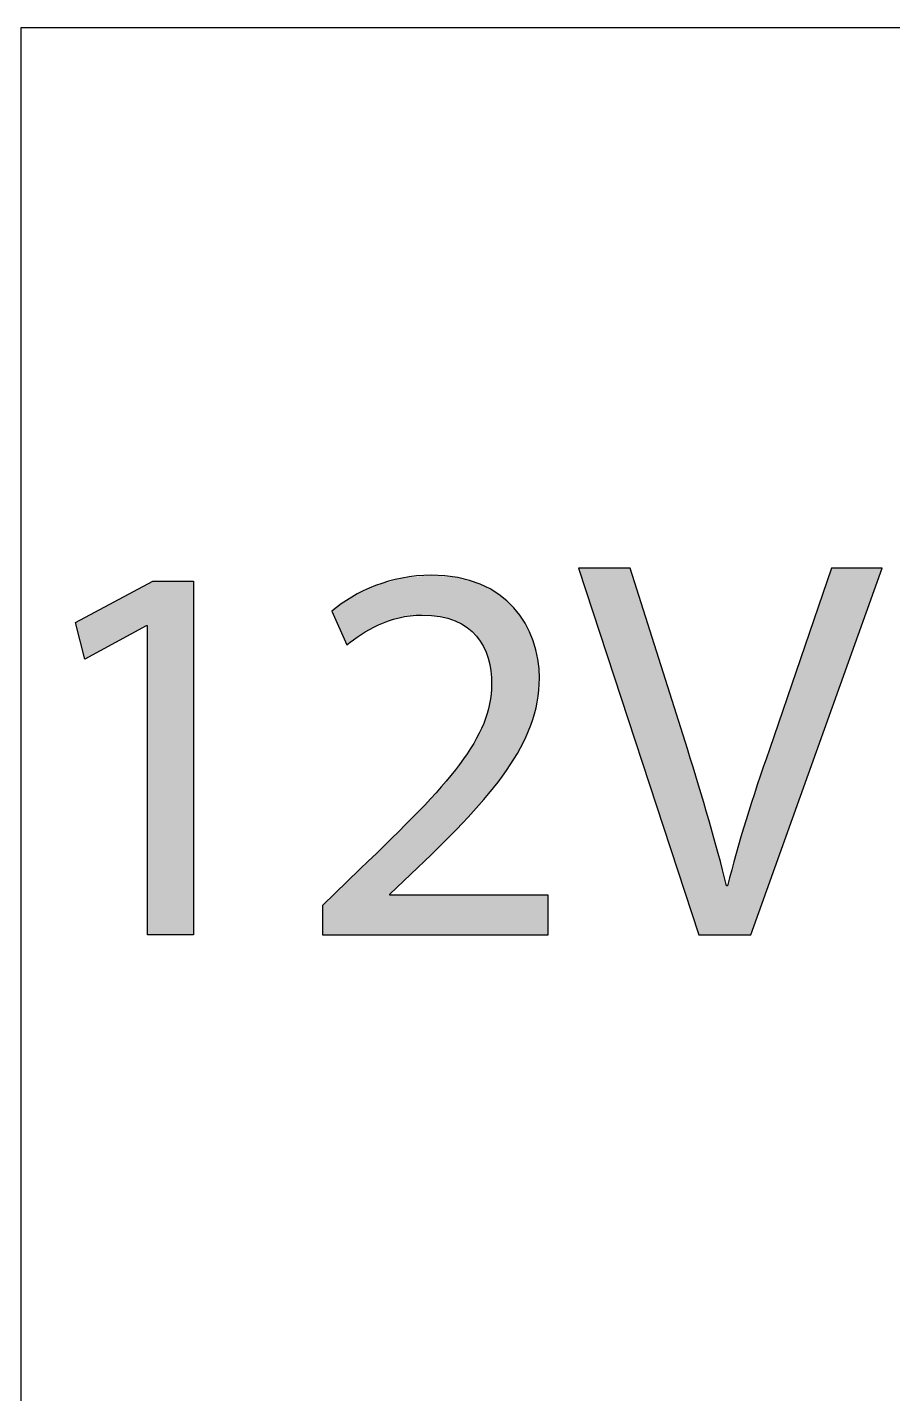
# Model space of a CAD drawing. Extents: x 0 to 360, y -268 to 0.
# Drawn here: x 78.01 to 82.78, y -147.53 to -140 of the extents above; entities that cross this region are included whole.
import ezdxf

# ---------------------------------------------------------------- set-up
doc = ezdxf.new("R2010")
doc.units = 0
doc.layers.add('LAYER_1', color=7, linetype='CONTINUOUS')

# ---------------------------------------------------------------- blocks, each defined once
blk = doc.blocks.new('*U78')
at = {"layer": 'LAYER_1', "color": 250}
for points in [[(78.7037, -145.001), (78.6738, -143.0681), (78.7037, -143.0521)], [(78.6679, -143.2981), (78.3289, -143.2528), (78.6679, -143.0713)], [(78.6738, -143.2981), (78.6679, -143.0713), (78.6738, -143.0681)], [(78.3289, -143.4806), (78.2779, -143.2801), (78.3289, -143.2528)], [(78.3289, -143.4806), (78.3289, -143.2528), (78.6679, -143.2981)]]:
    blk.add_solid(points, dxfattribs=at)
at = {"layer": 'LAYER_1', "color": 250, "extrusion": (0, 0, -1)}
for points in [[(-78.7037, -145.001), (-78.7037, -143.0521), (-78.9283, -145.001)], [(-78.9283, -145.001), (-78.7037, -143.0521), (-78.9283, -143.0521)], [(-78.6679, -143.2981), (-78.6679, -143.0713), (-78.6738, -143.2981)], [(-78.6738, -145.001), (-78.6738, -143.0681), (-78.7037, -145.001)]]:
    blk.add_solid(points, dxfattribs=at)
blk = doc.blocks.new('*U79')
at = {"layer": 'LAYER_1', "color": 250}
for points in [[(80.0111, -143.2706), (79.9485, -143.0712), (80.0111, -143.0534)], [(80.0613, -143.2533), (80.0111, -143.0534), (80.0613, -143.0391)], [(80.0781, -143.2513), (80.0613, -143.0391), (80.0781, -143.0343)], [(80.1638, -143.241), (80.0781, -143.0343), (80.1638, -143.0262)], [(80.1695, -143.2403), (80.1638, -143.0262), (80.1695, -143.0256)], [(80.1879, -143.2381), (80.1695, -143.0256), (80.1879, -143.0239)], [(80.2389, -143.2423), (80.1879, -143.0239), (80.2389, -143.019)], [(80.1879, -143.2381), (80.1879, -143.0239), (80.2389, -143.2423)], [(80.2389, -143.2423), (80.2389, -143.019), (80.2878, -143.2463)], [(80.2878, -143.2463), (80.2878, -143.0233), (80.2944, -143.2482)], [(80.2944, -143.2482), (80.2944, -143.0239), (80.3705, -143.2697)], [(80.3705, -143.2697), (80.3705, -143.0306), (80.385, -143.2777)], [(80.385, -143.2777), (80.385, -143.0319), (80.3956, -143.2835)], [(80.3956, -143.2835), (80.3956, -143.035), (80.4371, -143.3063)], [(80.4371, -143.3063), (80.4371, -143.0472), (80.4421, -143.311)], [(80.4421, -143.311), (80.4421, -143.0487), (80.4733, -143.3399)], [(80.4733, -143.3399), (80.4733, -143.0579), (80.4888, -143.3542)], [(80.4888, -143.3542), (80.4888, -143.0624), (80.5091, -143.3846)], [(79.8461, -143.3497), (79.8004, -143.1391), (79.8461, -143.117)], [(79.852, -143.3454), (79.8461, -143.117), (79.852, -143.1142)], [(79.9308, -143.302), (79.852, -143.1142), (79.9308, -143.0763)], [(79.9485, -143.2923), (79.9308, -143.0763), (79.9485, -143.0712)], [(80.5091, -143.3846), (80.5091, -143.0684), (80.5269, -143.4113)], [(80.5269, -143.4113), (80.5269, -143.0781), (80.5283, -143.4148)], [(80.5283, -143.4148), (80.5283, -143.0789), (80.5526, -143.4757)], [(80.5526, -143.4757), (80.5526, -143.0922), (80.5569, -143.4967)], [(80.5569, -143.4967), (80.5569, -143.0946), (80.5609, -143.5158)], [(80.5609, -143.5158), (80.5609, -143.0968), (80.5671, -143.5456)], [(80.5671, -143.5456), (80.5671, -143.1002), (80.5717, -143.6188)], [(79.7745, -143.4028), (79.6904, -143.2168), (79.7745, -143.1574)], [(79.8004, -143.3836), (79.7745, -143.1574), (79.8004, -143.1391)], [(80.5717, -144.2028), (80.5671, -143.6649), (80.5717, -143.6188)], [(80.5609, -144.2169), (80.5569, -143.7407), (80.5609, -143.7275)], [(80.5671, -144.2088), (80.5609, -143.7275), (80.5671, -143.6649)], [(80.5526, -144.227), (80.5283, -143.8354), (80.5526, -143.7551)], [(80.5569, -144.2221), (80.5526, -143.7551), (80.5569, -143.7407)], [(80.5091, -144.2763), (80.4888, -143.9146), (80.5091, -143.8739)], [(80.5269, -144.2561), (80.5091, -143.8739), (80.5269, -143.8383)], [(80.5283, -144.2546), (80.5269, -143.8383), (80.5283, -143.8354)], [(80.4733, -144.3169), (80.4421, -143.992), (80.4733, -143.9456)], [(80.4888, -144.2993), (80.4733, -143.9456), (80.4888, -143.9146)], [(80.4371, -144.3574), (80.3956, -144.0611), (80.4371, -143.9994)], [(80.4421, -144.3523), (80.4371, -143.9994), (80.4421, -143.992)], [(80.3705, -144.4243), (80.2944, -144.185), (80.3705, -144.0918)], [(80.385, -144.4097), (80.3705, -144.0918), (80.385, -144.074)], [(80.3956, -144.3991), (80.385, -144.074), (80.3956, -144.0611)], [(80.2944, -144.5007), (80.2878, -144.1921), (80.2944, -144.185)], [(80.2389, -144.5565), (80.1879, -144.3005), (80.2389, -144.2452)], [(80.2878, -144.5073), (80.2389, -144.2452), (80.2878, -144.1921)], [(80.1638, -144.632), (80.0781, -144.4103), (80.1638, -144.326)], [(80.1695, -144.6262), (80.1638, -144.326), (80.1695, -144.3204)], [(80.1879, -144.6078), (80.1695, -144.3204), (80.1879, -144.3005)], [(80.0781, -144.7128), (80.0613, -144.4267), (80.0781, -144.4103)], [(80.0111, -145.001), (79.9485, -144.5376), (80.0111, -144.476)], [(80.0613, -144.7287), (80.0111, -144.476), (80.0613, -144.4267)], [(79.9308, -145.001), (79.852, -144.6324), (79.9308, -144.555)], [(79.9485, -145.001), (79.9308, -144.555), (79.9485, -144.5376)], [(79.8461, -145.001), (79.8004, -144.6826), (79.8461, -144.6382)], [(79.852, -145.001), (79.8461, -144.6382), (79.852, -144.6324)], [(79.7745, -145.001), (79.6904, -144.7895), (79.7745, -144.7078)], [(79.8004, -145.001), (79.7745, -144.7078), (79.8004, -144.6826)], [(79.6904, -145.001), (79.6394, -144.839), (79.6904, -144.7895)]]:
    blk.add_solid(points, dxfattribs=at)
at = {"layer": 'LAYER_1', "color": 250, "extrusion": (0, 0, -1)}
for points in [[(-80.0111, -143.2706), (-80.0111, -143.0534), (-80.0613, -143.2533)], [(-80.0613, -143.2533), (-80.0613, -143.0391), (-80.0781, -143.2513)], [(-80.0781, -143.2513), (-80.0781, -143.0343), (-80.1638, -143.241)], [(-80.1638, -143.241), (-80.1638, -143.0262), (-80.1695, -143.2403)], [(-80.1695, -143.2403), (-80.1695, -143.0256), (-80.1879, -143.2381)], [(-80.2878, -143.2463), (-80.2389, -143.019), (-80.2878, -143.0233)], [(-80.2944, -143.2482), (-80.2878, -143.0233), (-80.2944, -143.0239)], [(-80.3705, -143.2697), (-80.2944, -143.0239), (-80.3705, -143.0306)], [(-80.385, -143.2777), (-80.3705, -143.0306), (-80.385, -143.0319)], [(-80.3956, -143.2835), (-80.385, -143.0319), (-80.3956, -143.035)], [(-80.4371, -143.3063), (-80.3956, -143.035), (-80.4371, -143.0472)], [(-80.4421, -143.311), (-80.4371, -143.0472), (-80.4421, -143.0487)], [(-80.4733, -143.3399), (-80.4421, -143.0487), (-80.4733, -143.0579)], [(-80.4888, -143.3542), (-80.4733, -143.0579), (-80.4888, -143.0624)], [(-80.5091, -143.3846), (-80.4888, -143.0624), (-80.5091, -143.0684)], [(-79.8461, -143.3497), (-79.8461, -143.117), (-79.852, -143.3454)], [(-79.852, -143.3454), (-79.852, -143.1142), (-79.9308, -143.302)], [(-79.9308, -143.302), (-79.9308, -143.0763), (-79.9485, -143.2923)], [(-79.9485, -143.2923), (-79.9485, -143.0712), (-80.0111, -143.2706)], [(-80.5269, -143.4113), (-80.5091, -143.0684), (-80.5269, -143.0781)], [(-80.5283, -143.4148), (-80.5269, -143.0781), (-80.5283, -143.0789)], [(-80.5526, -143.4757), (-80.5283, -143.0789), (-80.5526, -143.0922)], [(-80.5569, -143.4967), (-80.5526, -143.0922), (-80.5569, -143.0946)], [(-80.5609, -143.5158), (-80.5569, -143.0946), (-80.5609, -143.0968)], [(-80.5671, -143.5456), (-80.5609, -143.0968), (-80.5671, -143.1002)], [(-80.5717, -143.6188), (-80.5671, -143.1002), (-80.5717, -143.1027)], [(-80.5717, -144.2028), (-80.5717, -143.1027), (-80.6121, -144.1501)], [(-80.6121, -144.1501), (-80.5717, -143.1027), (-80.6121, -143.1248)], [(-80.6121, -144.1501), (-80.6121, -143.1248), (-80.6538, -144.0956)], [(-80.6538, -144.0956), (-80.6121, -143.1248), (-80.6538, -143.1618)], [(-79.7745, -143.4028), (-79.7745, -143.1574), (-79.8004, -143.3836)], [(-79.8004, -143.3836), (-79.8004, -143.1391), (-79.8461, -143.3497)], [(-80.6538, -144.0956), (-80.6538, -143.1618), (-80.6946, -144.0299)], [(-80.6946, -144.0299), (-80.6538, -143.1618), (-80.6946, -143.1978)], [(-80.6946, -144.0299), (-80.6946, -143.1978), (-80.7314, -143.9707)], [(-80.7314, -143.9707), (-80.6946, -143.1978), (-80.7314, -143.2483)], [(-80.7314, -143.9707), (-80.7314, -143.2483), (-80.7574, -143.9135)], [(-80.7574, -143.9135), (-80.7314, -143.2483), (-80.7574, -143.2839)], [(-80.7574, -143.9135), (-80.7574, -143.2839), (-80.7884, -143.8455)], [(-80.7884, -143.8455), (-80.7574, -143.2839), (-80.7884, -143.3514)], [(-80.7884, -143.8455), (-80.7884, -143.3514), (-80.8013, -143.7985)], [(-80.8013, -143.7985), (-80.7884, -143.3514), (-80.8013, -143.3796)], [(-80.8013, -143.7985), (-80.8013, -143.3796), (-80.8235, -143.7178)], [(-80.8235, -143.7178), (-80.8013, -143.3796), (-80.8235, -143.4672)], [(-80.8235, -143.7178), (-80.8235, -143.4672), (-80.8271, -143.6784)], [(-80.8271, -143.6784), (-80.8235, -143.4672), (-80.8271, -143.4814)], [(-80.8271, -143.6784), (-80.8271, -143.4814), (-80.8355, -143.5857)], [(-80.5609, -144.2169), (-80.5609, -143.7275), (-80.5671, -144.2088)], [(-80.5671, -144.2088), (-80.5671, -143.6649), (-80.5717, -144.2028)], [(-80.5526, -144.227), (-80.5526, -143.7551), (-80.5569, -144.2221)], [(-80.5569, -144.2221), (-80.5569, -143.7407), (-80.5609, -144.2169)], [(-80.5091, -144.2763), (-80.5091, -143.8739), (-80.5269, -144.2561)], [(-80.5269, -144.2561), (-80.5269, -143.8383), (-80.5283, -144.2546)], [(-80.5283, -144.2546), (-80.5283, -143.8354), (-80.5526, -144.227)], [(-80.4733, -144.3169), (-80.4733, -143.9456), (-80.4888, -144.2993)], [(-80.4888, -144.2993), (-80.4888, -143.9146), (-80.5091, -144.2763)], [(-80.4371, -144.3574), (-80.4371, -143.9994), (-80.4421, -144.3523)], [(-80.4421, -144.3523), (-80.4421, -143.992), (-80.4733, -144.3169)], [(-80.3705, -144.4243), (-80.3705, -144.0918), (-80.385, -144.4097)], [(-80.385, -144.4097), (-80.385, -144.074), (-80.3956, -144.3991)], [(-80.3956, -144.3991), (-80.3956, -144.0611), (-80.4371, -144.3574)], [(-80.2944, -144.5007), (-80.2944, -144.185), (-80.3705, -144.4243)], [(-80.2389, -144.5565), (-80.2389, -144.2452), (-80.2878, -144.5073)], [(-80.2878, -144.5073), (-80.2878, -144.1921), (-80.2944, -144.5007)], [(-80.1638, -144.632), (-80.1638, -144.326), (-80.1695, -144.6262)], [(-80.1695, -144.6262), (-80.1695, -144.3204), (-80.1879, -144.6078)], [(-80.1879, -144.6078), (-80.1879, -144.3005), (-80.2389, -144.5565)], [(-80.0781, -144.7128), (-80.0781, -144.4103), (-80.1638, -144.632)], [(-80.0111, -144.776), (-80.0111, -144.476), (-80.0613, -144.7287)], [(-80.0613, -144.7287), (-80.0613, -144.4267), (-80.0781, -144.7128)], [(-79.9308, -145.001), (-79.9308, -144.555), (-79.9485, -145.001)], [(-79.9485, -145.001), (-79.9485, -144.5376), (-80.0111, -145.001)], [(-79.8461, -145.001), (-79.8461, -144.6382), (-79.852, -145.001)], [(-79.852, -145.001), (-79.852, -144.6324), (-79.9308, -145.001)], [(-79.7745, -145.001), (-79.7745, -144.7078), (-79.8004, -145.001)], [(-79.8004, -145.001), (-79.8004, -144.6826), (-79.8461, -145.001)], [(-79.6904, -145.001), (-79.6904, -144.7895), (-79.7745, -145.001)], [(-80.0111, -145.001), (-80.0111, -144.7822), (-80.0613, -145.001)], [(-80.0613, -145.001), (-80.0111, -144.7822), (-80.0613, -144.7822)], [(-80.0613, -145.001), (-80.0613, -144.7822), (-80.0781, -145.001)], [(-80.0781, -145.001), (-80.0613, -144.7822), (-80.0781, -144.7822)], [(-80.0781, -145.001), (-80.0781, -144.7822), (-80.1638, -145.001)], [(-80.1638, -145.001), (-80.0781, -144.7822), (-80.1638, -144.7822)], [(-80.1638, -145.001), (-80.1638, -144.7822), (-80.1695, -145.001)], [(-80.1695, -145.001), (-80.1638, -144.7822), (-80.1695, -144.7822)], [(-80.1695, -145.001), (-80.1695, -144.7822), (-80.1879, -145.001)], [(-80.1879, -145.001), (-80.1695, -144.7822), (-80.1879, -144.7822)], [(-80.1879, -145.001), (-80.1879, -144.7822), (-80.2389, -145.001)], [(-80.2389, -145.001), (-80.1879, -144.7822), (-80.2389, -144.7822)], [(-80.2389, -145.001), (-80.2389, -144.7822), (-80.2878, -145.001)], [(-80.2878, -145.001), (-80.2389, -144.7822), (-80.2878, -144.7822)], [(-80.2878, -145.001), (-80.2878, -144.7822), (-80.2944, -145.001)], [(-80.2944, -145.001), (-80.2878, -144.7822), (-80.2944, -144.7822)], [(-80.2944, -145.001), (-80.2944, -144.7822), (-80.3705, -145.001)], [(-80.3705, -145.001), (-80.2944, -144.7822), (-80.3705, -144.7822)], [(-80.3705, -145.001), (-80.3705, -144.7822), (-80.385, -145.001)], [(-80.385, -145.001), (-80.3705, -144.7822), (-80.385, -144.7822)], [(-80.385, -145.001), (-80.385, -144.7822), (-80.3956, -145.001)], [(-80.3956, -145.001), (-80.385, -144.7822), (-80.3956, -144.7822)], [(-80.3956, -145.001), (-80.3956, -144.7822), (-80.4371, -145.001)], [(-80.4371, -145.001), (-80.3956, -144.7822), (-80.4371, -144.7822)], [(-80.4371, -145.001), (-80.4371, -144.7822), (-80.4421, -145.001)], [(-80.4421, -145.001), (-80.4371, -144.7822), (-80.4421, -144.7822)], [(-80.4421, -145.001), (-80.4421, -144.7822), (-80.4733, -145.001)], [(-80.4733, -145.001), (-80.4421, -144.7822), (-80.4733, -144.7822)], [(-80.4733, -145.001), (-80.4733, -144.7822), (-80.4888, -145.001)], [(-80.4888, -145.001), (-80.4733, -144.7822), (-80.4888, -144.7822)], [(-80.4888, -145.001), (-80.4888, -144.7822), (-80.5091, -145.001)], [(-80.5091, -145.001), (-80.4888, -144.7822), (-80.5091, -144.7822)], [(-80.5091, -145.001), (-80.5091, -144.7822), (-80.5269, -145.001)], [(-80.5269, -145.001), (-80.5091, -144.7822), (-80.5269, -144.7822)], [(-80.5269, -145.001), (-80.5269, -144.7822), (-80.5283, -145.001)], [(-80.5283, -145.001), (-80.5269, -144.7822), (-80.5283, -144.7822)], [(-80.5283, -145.001), (-80.5283, -144.7822), (-80.5526, -145.001)], [(-80.5526, -145.001), (-80.5283, -144.7822), (-80.5526, -144.7822)], [(-80.5526, -145.001), (-80.5526, -144.7822), (-80.5569, -145.001)], [(-80.5569, -145.001), (-80.5526, -144.7822), (-80.5569, -144.7822)], [(-80.5569, -145.001), (-80.5569, -144.7822), (-80.5609, -145.001)], [(-80.5609, -145.001), (-80.5569, -144.7822), (-80.5609, -144.7822)], [(-80.5609, -145.001), (-80.5609, -144.7822), (-80.5671, -145.001)], [(-80.5671, -145.001), (-80.5609, -144.7822), (-80.5671, -144.7822)], [(-80.5671, -145.001), (-80.5671, -144.7822), (-80.5717, -145.001)], [(-80.5717, -145.001), (-80.5671, -144.7822), (-80.5717, -144.7822)], [(-80.5717, -145.001), (-80.5717, -144.7822), (-80.6121, -145.001)], [(-80.6121, -145.001), (-80.5717, -144.7822), (-80.6121, -144.7822)], [(-80.6121, -145.001), (-80.6121, -144.7822), (-80.6538, -145.001)], [(-80.6538, -145.001), (-80.6121, -144.7822), (-80.6538, -144.7822)], [(-80.6538, -145.001), (-80.6538, -144.7822), (-80.6946, -145.001)], [(-80.6946, -145.001), (-80.6538, -144.7822), (-80.6946, -144.7822)], [(-80.6946, -145.001), (-80.6946, -144.7822), (-80.7314, -145.001)], [(-80.7314, -145.001), (-80.6946, -144.7822), (-80.7314, -144.7822)], [(-80.7314, -145.001), (-80.7314, -144.7822), (-80.7574, -145.001)], [(-80.7574, -145.001), (-80.7314, -144.7822), (-80.7574, -144.7822)], [(-80.7574, -145.001), (-80.7574, -144.7822), (-80.7884, -145.001)], [(-80.7884, -145.001), (-80.7574, -144.7822), (-80.7884, -144.7822)], [(-80.7884, -145.001), (-80.7884, -144.7822), (-80.8013, -145.001)], [(-80.8013, -145.001), (-80.7884, -144.7822), (-80.8013, -144.7822)], [(-80.8013, -145.001), (-80.8013, -144.7822), (-80.8235, -145.001)], [(-80.8235, -145.001), (-80.8013, -144.7822), (-80.8235, -144.7822)], [(-80.8235, -145.001), (-80.8235, -144.7822), (-80.8271, -145.001)], [(-80.8271, -145.001), (-80.8235, -144.7822), (-80.8271, -144.7822)], [(-80.8271, -145.001), (-80.8271, -144.7822), (-80.8355, -145.001)], [(-80.8355, -145.001), (-80.8271, -144.7822), (-80.8355, -144.7822)], [(-80.8355, -145.001), (-80.8355, -144.7822), (-80.8838, -145.001)], [(-80.8838, -145.001), (-80.8355, -144.7822), (-80.8838, -144.7822)], [(-79.6394, -145.001), (-79.6394, -144.839), (-79.6904, -145.001)]]:
    blk.add_solid(points, dxfattribs=at)
blk = doc.blocks.new('*U80')
at = {"layer": 'LAYER_1', "color": 250, "extrusion": (0, 0, -1)}
for points in [[(-81.3365, -143.8492), (-81.0516, -142.9801), (-81.3365, -142.9801)], [(-81.6513, -144.8097), (-81.3365, -142.9801), (-81.6513, -143.9754)], [(-82.4458, -143.7603), (-82.104, -143.9785), (-82.4458, -142.9801)], [(-82.4458, -143.7603), (-82.4458, -142.9801), (-82.7248, -142.9801)], [(-81.714, -145.001), (-81.6513, -143.9754), (-81.714, -144.1833)], [(-81.714, -145.001), (-81.714, -144.1833), (-81.7694, -145.001)], [(-81.7694, -145.001), (-81.714, -144.1833), (-81.7694, -144.3667)], [(-82.0021, -145.001), (-82.0021, -144.2849), (-82.104, -144.7158)], [(-81.7694, -145.001), (-81.7694, -144.3667), (-81.867, -145.001)], [(-81.867, -145.001), (-81.7694, -144.3667), (-81.867, -144.7312)], [(-81.9751, -145.001), (-81.9751, -144.3661), (-82.0021, -145.001)], [(-81.867, -145.001), (-81.867, -144.7312), (-81.8732, -145.001)], [(-81.8732, -145.001), (-81.867, -144.7312), (-81.8732, -144.7312)], [(-81.8732, -145.001), (-81.8732, -144.7312), (-81.9751, -145.001)]]:
    blk.add_solid(points, dxfattribs=at)
at = {"layer": 'LAYER_1', "color": 250}
for points in [[(81.3365, -143.8492), (81.3365, -142.9801), (81.6513, -144.8097)], [(82.104, -144.7158), (82.104, -143.9785), (82.4458, -143.7603)], [(81.6513, -144.8097), (81.6513, -143.9754), (81.714, -145.001)], [(82.104, -144.7158), (82.0021, -144.2849), (82.104, -143.9785)], [(82.0021, -145.001), (81.9751, -144.3661), (82.0021, -144.2849)], [(81.9751, -145.001), (81.8732, -144.7312), (81.9751, -144.3661)]]:
    blk.add_solid(points, dxfattribs=at)
blk = doc.blocks.new('BLOCK_7')
at = {"layer": 'LAYER_1'}
blk.add_lwpolyline([(78.6738, -143.2981), (78.6679, -143.2981), (78.3289, -143.4806), (78.2779, -143.2801), (78.7037, -143.0521), (78.9283, -143.0521), (78.9283, -145.001), (78.6738, -145.001), (78.6738, -143.2981)], dxfattribs=at)
for points, knots in [([(81.714, -145.001), (81.714, -145.001), (81.0516, -142.9801), (81.0516, -142.9801), (81.0516, -142.9801), (81.3365, -142.9801), (81.3365, -142.9801), (81.3365, -142.9801), (81.6513, -143.9754), (81.6513, -143.9754), (81.7354, -144.2482), (81.8102, -144.4942), (81.867, -144.7312), (81.867, -144.7312), (81.8732, -144.7312), (81.8732, -144.7312), (81.9301, -144.4973), (82.011, -144.2424), (82.104, -143.9785), (82.104, -143.9785), (82.4458, -142.9801), (82.4458, -142.9801), (82.4458, -142.9801), (82.7248, -142.9801), (82.7248, -142.9801), (82.7248, -142.9801), (82.0021, -145.001), (82.0021, -145.001), (82.0021, -145.001), (81.714, -145.001), (81.714, -145.001)], [0, 0, 0, 0, 1, 1, 1, 2, 2, 2, 3, 3, 3, 4, 4, 4, 5, 5, 5, 6, 6, 6, 7, 7, 7, 8, 8, 8, 9, 9, 9, 10, 10, 10, 10]), ([(79.6394, -145.001), (79.6394, -145.001), (79.6394, -144.839), (79.6394, -144.839), (79.6394, -144.839), (79.8461, -144.6382), (79.8461, -144.6382), (80.3439, -144.1645), (80.5717, -143.9127), (80.5717, -143.6188), (80.5717, -143.4207), (80.4786, -143.2381), (80.1879, -143.2381), (80.0111, -143.2381), (79.864, -143.3277), (79.7745, -143.4028), (79.7745, -143.4028), (79.6904, -143.2168), (79.6904, -143.2168), (79.822, -143.1058), (80.017, -143.019), (80.2389, -143.019), (80.6585, -143.019), (80.8355, -143.307), (80.8355, -143.5857), (80.8355, -143.9457), (80.5748, -144.2365), (80.1638, -144.632), (80.1638, -144.632), (80.0111, -144.776), (80.0111, -144.776), (80.0111, -144.776), (80.0111, -144.7822), (80.0111, -144.7822), (80.0111, -144.7822), (80.8838, -144.7822), (80.8838, -144.7822), (80.8838, -144.7822), (80.8838, -145.001), (80.8838, -145.001), (80.8838, -145.001), (79.6394, -145.001), (79.6394, -145.001)], [0, 0, 0, 0, 1, 1, 1, 2, 2, 2, 3, 3, 3, 4, 4, 4, 5, 5, 5, 6, 6, 6, 7, 7, 7, 8, 8, 8, 9, 9, 9, 10, 10, 10, 11, 11, 11, 12, 12, 12, 13, 13, 13, 14, 14, 14, 14])]:
    blk.add_open_spline(points, degree=3, knots=knots, dxfattribs=at)
at = {"layer": 'LAYER_1', "color": 250}
for name in ['*U80', '*U78', '*U79']:
    blk.add_blockref(name, (0, 0), dxfattribs=at)
blk = doc.blocks.new('BLOCK_4')
at = {"layer": 'LAYER_1', "color": 250}
blk.add_lwpolyline([(85.9922, -164.001), (77.9775, -164.001), (77.9775, -139.9996), (85.9922, -139.9996), (85.9922, -164.001)], dxfattribs=at)
at = {"layer": 'LAYER_1'}
blk.add_blockref('BLOCK_7', (0, 0), dxfattribs=at)

msp = doc.modelspace()

# ---------------------------------------------------------------- block references
at = {"layer": 'LAYER_1'}
msp.add_blockref('BLOCK_4', (0, 0), dxfattribs=at)

doc.saveas('drawing.dxf')
